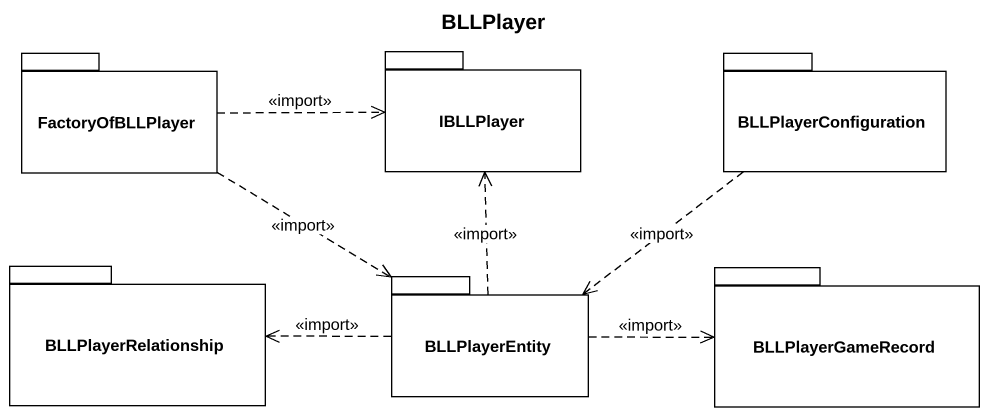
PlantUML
@startuml
title BLLPlayer
package FactoryOfBLLPlayer {
}
package IBLLPlayer {
}
package BLLPlayerConfiguration {
}
package BLLPlayerRelationship {
}
package BLLPlayerEntity {
}
package BLLPlayerGameRecord {
}
FactoryOfBLLPlayer .right.> IBLLPlayer : <<import>>
FactoryOfBLLPlayer ..> BLLPlayerEntity : <<import>>
BLLPlayerConfiguration ..> BLLPlayerEntity : <<import>>
BLLPlayerEntity .up.> IBLLPlayer : <<import>>
BLLPlayerEntity .left.> BLLPlayerRelationship : <<import>>
BLLPlayerEntity .right.> BLLPlayerGameRecord : <<import>>
@enduml
